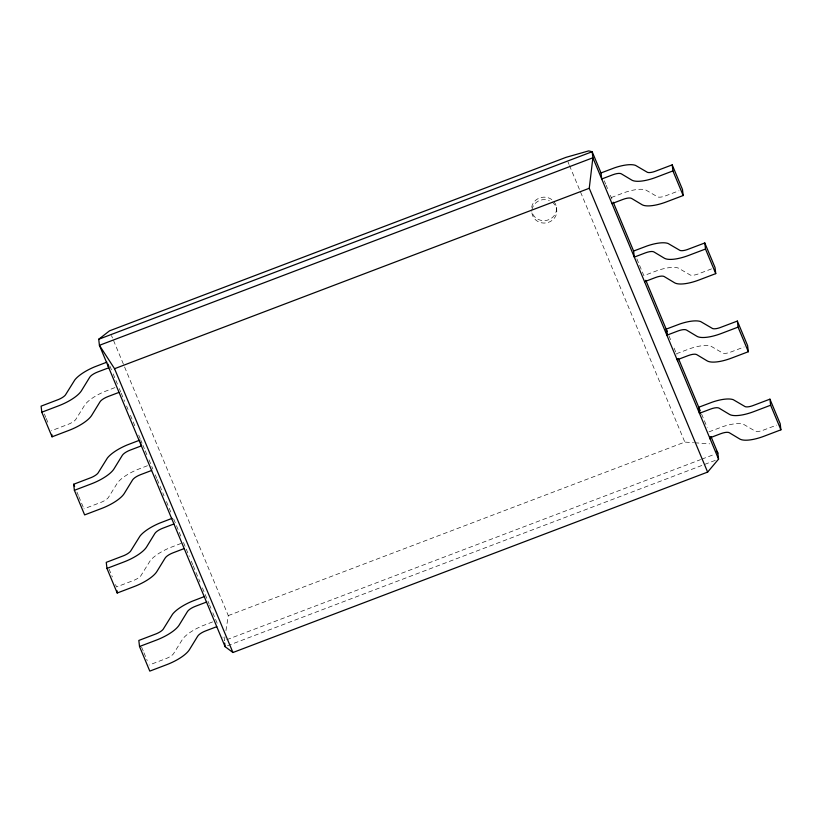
<?xml version="1.0" encoding="UTF-8"?>
<svg xmlns="http://www.w3.org/2000/svg" width="822" height="822" viewBox="0 0 822 822"><rect width="100%" height="100%" fill="white"/><g stroke="black" fill="none" stroke-linecap="round" stroke-linejoin="round"><path stroke-width="0.62" stroke-dasharray="4.11 3.08" d="M224.981 636.855L224.406 640.605L222.937 637.071M225.958 630.597L228.28 615.596L112.963 339.116M611.28 197.537L624.946 192.379A27.085 9.032 -22.6 0 1 645.784 189.985L657.723 196.951A9.309 3.103 -22.6 0 0 664.875 196.119L678.982 190.786M114.895 387.614L104.692 391.539A27.085 9.032 -22.6 0 0 85.077 404.516L75.686 419.59A9.309 3.103 -22.6 0 1 68.956 424.029L51.365 430.749M147.467 465.725L137.264 469.639A27.085 9.032 -22.6 0 0 117.649 482.617L108.257 497.7A9.309 3.103 -22.6 0 1 101.527 502.139L83.936 508.849M711.554 268.886L697.446 274.229A9.309 3.103 -22.6 0 1 690.305 275.062L678.356 268.085A27.085 9.032 -22.6 0 0 657.518 270.489L643.862 275.637L639.197 264.458M676.434 353.737L690.1 348.59A27.085 9.032 -22.6 0 1 710.938 346.185L722.877 353.162A9.309 3.103 -22.6 0 0 730.018 352.33L744.136 346.987M181.2 543.383L169.835 547.75A27.085 9.032 -22.6 0 0 150.22 560.717L140.829 575.801A9.309 3.103 -22.6 0 1 134.109 580.24L116.508 586.949L115.111 583.599M709.006 431.838L722.672 426.69A27.085 9.032 -22.6 0 1 743.509 424.296L755.449 431.262A9.309 3.103 -22.6 0 0 762.6 430.43L776.708 425.097M228.28 615.596L684.829 442.082L693.521 442.698M212.621 621.925L202.418 625.85A27.085 9.032 -22.6 0 0 182.803 638.817L173.411 653.901A9.309 3.103 -22.6 0 1 166.681 658.34L149.09 665.049M226.8 639.691L700.591 459.621M701.783 459.169L714.534 454.319M227.499 645.753L716.209 460.012M694.765 442.791L709.674 443.839M604.283 180.758L605.691 184.118M606.153 185.238L607.55 188.587M610.345 195.297L612.739 201.02M636.865 258.868L638.725 263.338M668.974 335.849L671.348 341.551M674.102 348.148L676.948 354.97M701.598 414.062L707.187 427.481M568.033 162.057L569.019 164.421M569.512 165.602L684.829 442.082M111.484 335.571L112.47 337.934M109.901 366.067L112.285 371.77M113.169 373.897L117.412 384.069M119.282 388.57L120.742 392.053M121.224 393.214L124.625 401.362M126.567 406.017L128.016 409.5M130.441 415.316L135.291 426.947M138.692 435.095L140.141 438.578M140.654 439.811L142.062 443.161M142.946 445.288L144.343 448.648M145.278 450.877L147.189 455.46M149.008 459.827L152.83 469.002M155.266 474.828L156.725 478.322M157.208 479.483L164.01 495.789M166.434 501.605L171.295 513.257M173.699 519.031L181.159 536.92M183.491 542.51L189.317 556.473M191.259 561.118L192.708 564.611M193.201 565.772L199.993 582.058M202.418 587.874L209.076 603.841M209.538 604.961L210.935 608.311M212.806 612.791L217.542 624.145M44.367 413.969L45.765 417.329M46.227 418.449L48.56 424.039M76.939 492.08L78.337 495.43M78.809 496.55L83.464 507.729M109.049 569.06L112.316 576.89M141.62 647.161L143.49 651.641M143.953 652.75L147.22 660.58M556.463 207.442L556.741 209.867M554.11 201.811A12.505 11.744 -6.6 0 1 549.075 219.587A12.505 11.744 -6.6 0 1 531.772 211.367M531.68 207.298A12.505 11.744 -6.6 0 1 551.85 199.623M552.127 202.048A12.505 11.744 -6.6 0 1 550.339 221.539A12.505 11.744 -6.6 0 1 531.896 212.785M531.957 209.723A12.505 11.744 -6.6 0 1 549.343 200.496"/><path stroke-width="1.23" d="M707.629 472.095L589.251 188.289L592.878 157.783L592.169 151.721L588.696 150.888L566.06 157.331L109.511 330.845L98.722 339.26L99.421 345.322L225.105 646.667L232.934 652.514L707.629 472.095L718.562 459.118L717.853 453.056L710.989 436.595M98.722 339.26L592.169 151.721L601.026 172.939L601.725 178.99L612.791 174.788A9.391 3.134 -22.6 0 1 621.288 173.812L631.81 180.11A26.992 9.001 -22.6 0 0 656.203 177.275L672.91 170.925L672.211 164.862L654.61 171.521A9.309 3.103 -22.6 0 1 647.469 172.353L635.529 165.386A27.085 9.032 -22.6 0 0 614.681 167.78L601.026 172.939M106.932 362.142L94.427 366.941A27.085 9.032 -22.6 0 0 74.812 379.918L65.421 394.992A9.309 3.103 -22.6 0 1 58.691 399.43L41.1 406.15L41.799 412.212L52.063 436.811L68.771 430.451A26.992 9.001 -22.6 0 0 91.745 415.295L99.976 401.866A9.391 3.134 -22.6 0 1 107.97 396.574L119.046 392.371M718.562 459.118L592.878 157.783L99.421 345.322L114.556 368.708L589.251 188.289M41.799 412.212L58.516 405.852A26.992 9.001 -22.6 0 0 81.481 390.697L89.711 377.267A9.391 3.134 -22.6 0 1 97.715 371.976L108.781 367.773L108.504 365.348M611.979 203.599L623.055 199.386A9.391 3.134 -22.6 0 1 631.553 198.41L642.064 204.709A26.992 9.001 -22.6 0 0 666.457 201.873L683.174 195.523L682.476 189.461L672.211 164.862M704.793 242.963L705.492 249.025L688.774 255.375A26.992 9.001 -22.6 0 1 664.382 258.221L653.87 251.912A9.391 3.134 -22.6 0 0 645.373 252.888L634.296 257.101L633.598 251.039L647.263 245.891A27.085 9.032 -22.6 0 1 668.101 243.487L680.041 250.453A9.309 3.103 -22.6 0 0 687.192 249.621L704.793 242.963L715.048 267.561L715.746 273.623L699.039 279.973A26.992 9.001 -22.6 0 1 674.646 282.819L664.125 276.511A9.391 3.134 -22.6 0 0 655.627 277.487L644.561 281.699M139.514 440.243L126.999 445.041A27.085 9.032 -22.6 0 0 107.394 458.018L98.003 473.102A9.309 3.103 -22.6 0 1 91.273 477.541L73.672 484.25L74.381 490.313L84.635 514.911L101.353 508.561A26.992 9.001 -22.6 0 0 124.317 493.406L132.548 479.966A9.391 3.134 -22.6 0 1 140.552 474.674L151.618 470.472M141.363 445.873L130.287 450.076A9.391 3.134 -22.6 0 0 122.293 455.367L114.053 468.797A26.992 9.001 -22.6 0 1 91.088 483.963L74.381 490.313M172.086 518.353L159.581 523.141A27.085 9.032 -22.6 0 0 139.966 536.119L130.575 551.202A9.309 3.103 -22.6 0 1 123.845 555.641L106.254 562.351L106.952 568.413L117.207 593.011L133.924 586.661A26.992 9.001 -22.6 0 0 156.889 571.506L165.13 558.076A9.391 3.134 -22.6 0 1 173.123 552.785L184.2 548.572M173.935 523.974L162.869 528.186A9.391 3.134 -22.6 0 0 154.865 533.478L146.635 546.907A26.992 9.001 -22.6 0 1 123.66 562.063L106.952 568.413M737.365 321.063L719.764 327.731A9.309 3.103 -22.6 0 1 712.623 328.564L700.673 321.587A27.085 9.032 -22.6 0 0 679.835 323.991L666.169 329.139L666.878 335.201L677.945 330.989A9.391 3.134 -22.6 0 1 686.442 330.012L696.964 336.321A26.992 9.001 -22.6 0 0 721.356 333.475L738.064 327.125L737.365 321.063L747.619 345.661L748.328 351.724L731.611 358.073A26.992 9.001 -22.6 0 1 707.218 360.92L696.707 354.611A9.391 3.134 -22.6 0 0 688.209 355.587L677.133 359.8M204.657 596.453L192.153 601.252A27.085 9.032 -22.6 0 0 172.538 614.219L163.146 629.303A9.309 3.103 -22.6 0 1 156.416 633.741L138.826 640.451L139.524 646.513L149.789 671.112L166.496 664.762A26.992 9.001 -22.6 0 0 189.471 649.606L197.701 636.177A9.391 3.134 -22.6 0 1 205.695 630.885L216.772 626.672M206.507 602.074L195.441 606.287A9.391 3.134 -22.6 0 0 187.437 611.578L179.206 625.008A26.992 9.001 -22.6 0 1 156.242 640.163L139.524 646.513M769.937 399.163L752.336 405.832A9.309 3.103 -22.6 0 1 745.194 406.664L733.255 399.687A27.085 9.032 -22.6 0 0 712.417 402.092L698.751 407.239L699.45 413.302L710.516 409.099A9.391 3.134 -22.6 0 1 719.014 408.113L729.535 414.422A26.992 9.001 -22.6 0 0 753.928 411.575L770.635 405.225L769.937 399.163L780.201 423.762L780.9 429.824L764.183 436.174A26.992 9.001 -22.6 0 1 739.79 439.02L729.278 432.711A9.391 3.134 -22.6 0 0 720.781 433.697L709.705 437.9M716.311 451.031L717.853 453.056M672.91 170.925L683.174 195.523M705.492 249.025L715.746 273.623M738.064 327.125L748.328 351.724M770.635 405.225L780.9 429.824M613.222 202.191L633.598 251.039M645.804 280.292L667.104 331.379M678.397 358.454L700.149 410.599M114.556 368.708L232.934 652.514M73.672 484.25L74.607 486.49M709.941 436.708L710.218 439.133M699.399 409.685L699.82 413.322M677.369 358.608L677.647 361.033M666.683 330.372L667.104 334.009M224.683 643.03L225.105 646.667M140.562 442.215L140.85 444.64M107.99 364.115L108.268 366.54M116.93 590.586L117.207 593.011M51.776 434.386L52.063 436.811"/></g></svg>
